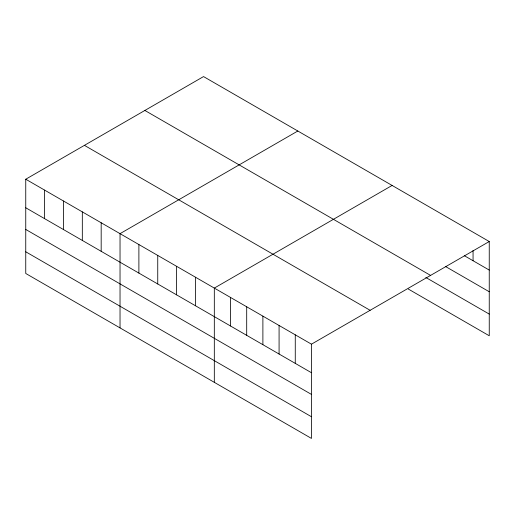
<?xml version="1.0" encoding="UTF-8"?>
<svg xmlns="http://www.w3.org/2000/svg" width="515" height="515" viewBox="0 0 515 515"><rect width="100%" height="100%" fill="white"/><g stroke="black" fill="none" stroke-linecap="round" stroke-linejoin="round"><path stroke-width="0.77" d="M25.75 179.226L311.459 344.175L311.459 438.42L25.75 273.471L25.75 179.226L203.541 76.581L489.25 241.529L489.25 335.774L408.298 289.037M297.825 131.01L120.034 233.662L120.034 327.901M392.108 185.445L214.317 288.091L214.317 382.336M311.459 344.175L489.25 241.529M464.292 255.665L489.25 270.079M445.404 266.442L489.25 291.754M144.87 110.455L430.579 275.403M425.841 277.482L489.25 314.092M84.421 145.352L370.131 310.307M25.75 207.77L311.459 372.725M25.75 229.452L311.459 394.406M25.75 251.79L311.459 416.738M473.06 250.419L473.06 260.732M295.269 334.827L295.269 363.378M279.079 325.48L279.079 354.03M262.888 316.133L262.888 344.683M246.698 306.786L246.698 335.336M230.508 297.438L230.508 325.989M195.462 277.205L195.462 305.755M176.606 266.319L176.606 294.863M157.745 255.434L157.745 283.977M138.889 244.548L138.889 273.092M101.178 222.77L101.178 251.32M82.323 211.884L82.323 240.434M63.461 200.998L63.461 229.542M44.605 190.112L44.605 218.656"/></g></svg>
